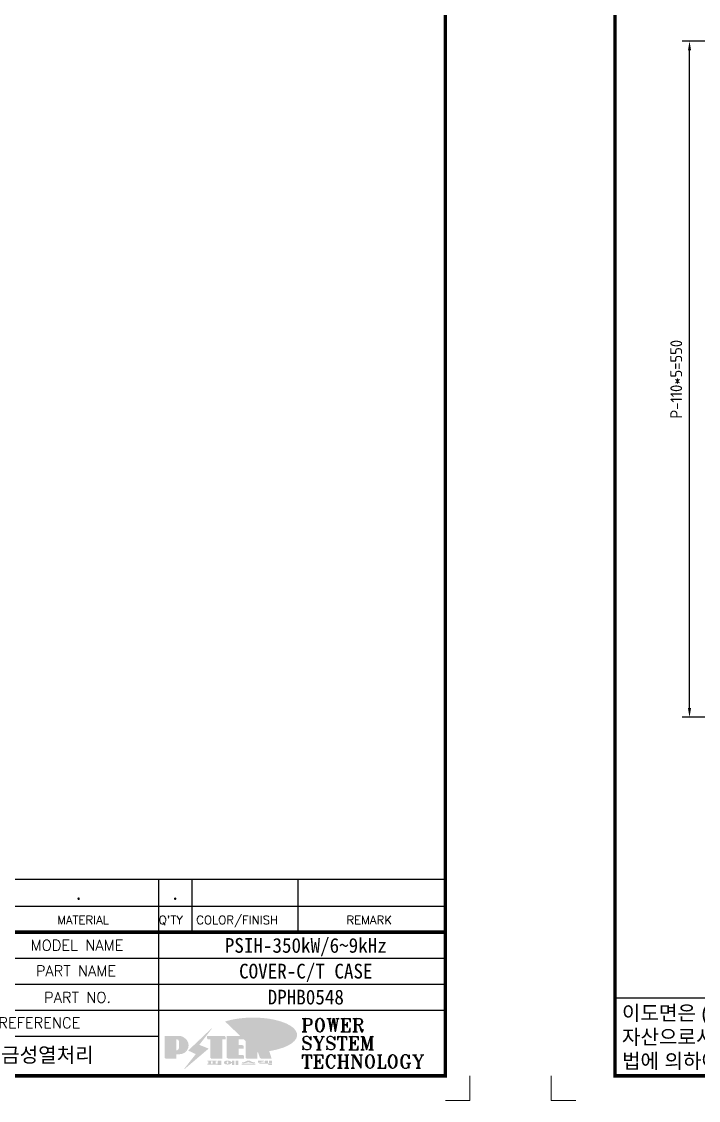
# Model space of a CAD drawing. Header units: millimetres. Extents: x 282 to 14566, y -4134 to 5341.
# Drawn here: x 5022 to 5573, y -1666 to -788 of the extents above; entities that cross this region are included whole.
import ezdxf
from ezdxf.enums import TextEntityAlignment as Align

# ---------------------------------------------------------------- set-up
doc = ezdxf.new("R2010")
doc.units = ezdxf.units.MM
doc.layers.add('FORMAT-1', color=7, linetype='Continuous')
doc.layers.add('line', color=3, linetype='Continuous')
doc.styles.add('h1', font='')
doc.styles.add('HAN', font='')
doc.styles.add('RC', font='ROMANC.SHX')
doc.styles.add('ROMANT', font='romant__.ttf')
doc.styles.add('RT', font='ROMANT.SHX', dxfattribs={"oblique": 15})
doc.styles.get("Standard").update_dxf_attribs({"font": 'ISOCP.SHX', "bigfont": 'WHGTXT.SHX'})
doc.styles.get('h1').set_extended_font_data('New Gulim')
doc.styles.get('HAN').set_extended_font_data('GulimChe')
doc.dimstyles.new('PS-3', dxfattribs={"dimscale": 3, "dimtxt": 3.2, "dimasz": 2.5, "dimexe": 2, "dimexo": 2.5, "dimgap": 2, "dimtad": 1, "dimtoh": 1, "dimrnd": 0.05, "dimzin": 12, "dimdsep": 46, "dimtxsty": 'Standard', "dimcen": 0, "dimclrt": 2, "dimazin": 3, "dimtfac": 1, "dimtofl": 0, "dimtmove": 0, "dimatfit": 3, "dimfxl": 0, "dimtolj": 1, "dimtzin": 0, "dimarcsym": 0})

# ---------------------------------------------------------------- blocks, each defined once
blk = doc.blocks.new('*D1298')
at = {"color": 0, "lineweight": -2, "ltscale": 10}
for p, q in [((5628.16, -804.02), (5559.4, -804.02)), ((5565.4, -1346.52), (5565.4, -811.52)), ((5628.16, -1354.02), (5559.4, -1354.02))]:
    blk.add_line(p, q, dxfattribs=at)
at = {"color": 0, "ltscale": 10}
for points in [[(5564.15, -811.52), (5566.65, -811.52), (5565.4, -804.02)], [(5564.15, -1346.52), (5566.65, -1346.52), (5565.4, -1354.02)]]:
    blk.add_solid(points, dxfattribs=at)
at = {"layer": 'DEFPOINTS', "color": 0, "ltscale": 10}
for p in [(5565.4, -804.02), (5635.66, -804.02), (5635.66, -1354.02)]:
    blk.add_point(p, dxfattribs=at)
at = {"color": 2, "ltscale": 10, "insert": (5554.6, -1079.02), "char_height": 9.6, "attachment_point": 5, "rotation": 90}
blk.add_mtext('\\A1;P-110*5=550', dxfattribs=at)
blk = doc.blocks.new('t3')
for p, q in [((0, 15.88), (46.25, 15.88)), ((0, 15.88), (0, 0)), ((46.25, 15.88), (46.25, 0)), ((0, 0), (46.25, 0))]:
    blk.add_line(p, q)
at = {"color": 1, "style": 'h1'}
for s, p in [('이도면은 (주)피에스텍의', (1.4, 11.29)), ('자산으로서 불법 유출시', (1.4, 6.41)), ('법에 의하여 처벌됨.', (1.4, 1.52))]:
    blk.add_text(s, height=3, dxfattribs=at).set_placement(p)
blk = doc.blocks.new('new LOGO')
at = {"layer": 'line'}
h = blk.add_hatch(color=253, dxfattribs=at)
edge = h.paths.add_edge_path()
edge.add_ellipse((333.9, 86.4), major_axis=(-165.9, 0), ratio=0.39426, start_angle=111.5127, end_angle=334.469)
edge.add_ellipse((314.1, 81.2), major_axis=(-153.7, 0), ratio=0.40699, start_angle=121.3066, end_angle=327.7437, ccw=False)
edge.add_line((394, 27.8), (394.7, 25.6))
h = blk.add_hatch(color=1, dxfattribs=at)
h.paths.add_polyline_path([(41.5, 16.4), (54.3, 16.4, 1), (54.3, 82.9), (0, 82.9), (0, -0.1), (41.5, -0.1)])
h.paths.add_polyline_path([(41.5, 27.9), (41.5, 71.9), (43.6, 71.9, -0.414214), (54.6, 60.9), (54.6, 38.9, -0.414214), (43.6, 27.9)], flags=16)
h.paths.add_polyline_path([(214.7, 71.9), (227.5, 71.9), (227.5, 82.9), (159.7, 82.9), (159.7, 71.9), (172.5, 71.9), (172.5, -0.1), (214.7, -0.1)])
h.paths.add_polyline_path([(276, 37.4), (294.8, 37.4), (294.8, 49.1), (276, 49.1), (276, 71.9), (294.8, 71.9), (294.8, 82.9), (234.5, 82.9), (234.5, -0.1), (297, -0.1), (297, 10.9), (276, 10.9)])
h.paths.add_polyline_path([(347.2, 35.2), (359.7, -0.1), (400.5, -0.1), (379.6, 66.8), (399.7, 82.9), (380.6, 82.9), (347.2, 61.6), (347.2, 82.9), (305.5, 82.9), (305.5, -0.1), (347.2, -0.1)])
h = blk.add_hatch(color=250, dxfattribs=at)
h.paths.add_polyline_path([(44.5, 69.4), (46.6, 69.4, -0.129793), (52, 68, 0.221832), (43.6, 71.9), (41.5, 71.9), (41.5, 27.9), (43.6, 27.9, 0.02048), (44.5, 28)], flags=17)
h.paths.add_polyline_path([(44.5, 13.9), (57.3, 13.9, 0.72362), (77.1, 73.9, -0.679777), (54.3, 16.4), (41.5, 16.4), (41.5, -0.1), (3, -0.1), (3, -2.6), (44.5, -2.6)])
h.paths.add_polyline_path([(117.9, 14.2), (71.5, -44.4), (77.1, -39.6), (120.8, 15.6), (92, 28.9), (173.3, 106), (177.5, 111.4), (89.1, 27.6)])
h.paths.add_polyline_path([(162.7, 71.9), (162.7, 69.4), (172.5, 69.4), (172.5, 71.9)], flags=17)
h.paths.add_polyline_path([(217.7, 69.4), (230.5, 69.4), (230.5, 80.4), (227.5, 80.4), (227.5, 71.9), (214.7, 71.9), (214.7, -0.1), (175.5, -0.1), (175.5, -2.6), (217.7, -2.6)])
h.paths.add_polyline_path([(297.8, 46.6), (294.8, 46.6), (294.8, 37.4), (276, 37.4), (276, 10.9), (279, 10.9), (279, 34.9), (297.8, 34.9)])
h.paths.add_polyline_path([(300, 8.4), (297, 8.4), (297, -0.1), (237.5, -0.1), (237.5, -2.6), (300, -2.6)])
h.paths.add_polyline_path([(297.8, 80.4), (294.8, 80.4), (294.8, 71.9), (276, 71.9), (276, 49.1), (279, 49.1), (279, 69.4), (297.8, 69.4)])
h.paths.add_polyline_path([(350.2, 80.4), (347.2, 80.4), (347.2, 61.6), (350.2, 63.5)])
h.paths.add_polyline_path([(350.2, 26.7), (347.2, 35.2), (347.2, -0.1), (308.5, -0.1), (308.5, -2.6), (350.2, -2.6)])
h.paths.add_polyline_path([(402.7, 80.4), (396.5, 80.4), (379.6, 66.8), (400.5, -0.1), (361.8, -0.1), (362.7, -2.6), (403.5, -2.6), (382.6, 64.3)])
blk.add_hatch(color=5, dxfattribs=at).paths.add_polyline_path([(166.3, 35), (131, 49), (180.4, 112.7), (92, 28.9), (120.8, 15.6), (74.4, -43)])
h = blk.add_hatch(color=250, dxfattribs=at)
edge = h.paths.add_edge_path()
edge.add_ellipse((237.8, -17.6), major_axis=(-14.3, 0), ratio=0.526336, start_angle=192.2456, end_angle=269.0748)
edge.add_line((238.1, -10.1), (237.6, -10.1))
edge.add_ellipse((237.8, -17.6), major_axis=(-14.3, 0), ratio=0.526336, start_angle=270.9252, end_angle=449.0748)
edge.add_line((237.6, -25.1), (238.1, -25.1))
edge.add_ellipse((237.8, -17.6), major_axis=(-14.3, 0), ratio=0.526336, start_angle=450.9252, end_angle=527.7544)
edge.add_line((251.7, -19.2), (254.1, -19.2))
edge.add_line((254.1, -19.2), (254.1, -27.1))
edge.add_line((254.1, -27.1), (263.1, -27.1))
edge.add_line((263.1, -27.1), (263.1, -10.1))
edge.add_line((263.1, -10.1), (254.1, -10.1))
edge.add_line((254.1, -10.1), (254.1, -16))
edge.add_line((254.1, -16), (251.7, -16))
h.paths.add_polyline_path([(241, -16.4), (241, -18.7, -1), (234.4, -18.7), (234.4, -16.4, -1)], flags=16)
h.paths.add_polyline_path([(278.2, -10.1), (268.1, -10.1), (268.1, -27.1), (278.2, -27.1)])
h.paths.add_polyline_path([(310.3, -10.1), (310.3, -11.1, -0.157169), (289.3, -17.5), (294, -19.9, 0.128407), (316.3, -15.9, 0.128407), (338.6, -19.9), (343.3, -17.5, -0.157169), (322.2, -11.1), (322.2, -10.1)])
h.paths.add_polyline_path([(342.1, -25.1), (342.1, -22.3), (290.4, -22.3), (290.4, -25.1)])
h.paths.add_polyline_path([(352, -10.1), (352, -16.2, 0.414214), (354, -18.2), (378.7, -18.2), (378.7, -19.6), (390.2, -19.6), (390.2, -10.1), (378.7, -10.1), (378.7, -13.6), (374.7, -13.6), (374.7, -15.1), (378.7, -15.1), (378.7, -16.2), (364.7, -16.2), (364.7, -15.1), (371.2, -15.1), (371.2, -13.6), (364.7, -13.6), (364.7, -12.6), (374.7, -12.6), (374.7, -10.1)])
h.paths.add_polyline_path([(393.8, -10.1), (393.8, -19.6), (405, -19.6), (405, -10.1)])
h.paths.add_polyline_path([(405, -27.1), (405, -20.9), (356.8, -20.9), (356.8, -23), (391.8, -23), (391.8, -27.1)])
h.paths.add_polyline_path([(200.4, -10.1), (200.4, -22.3), (193.2, -22.3), (193.2, -12.6), (196.6, -12.6), (196.6, -10.1), (161, -10.1), (161, -12.6), (164.5, -12.6), (164.5, -22.3), (161, -22.3), (161, -25.1), (200.4, -25.1), (200.4, -27.1), (213.9, -27.1), (213.9, -10.1)])
h.paths.add_polyline_path([(182, -12.6), (175.6, -12.6), (175.6, -22.3), (182, -22.3)], flags=17)
blk = doc.blocks.new('format-3')
at = {"color": 180}
for p, q in [((228.5, 39.49), (414.5, 39.49)), ((356.11, 39.49), (356.11, 34.21)), ((362.93, 39.49), (362.93, 34.21)), ((384.48, 39.49), (384.48, 34.21)), ((356.11, 34.21), (356.11, 5)), ((252.48, 28.93), (414.5, 28.93)), ((301.94, 23.65), (414.5, 23.65)), ((301.94, 18.37), (414.5, 18.37)), ((301.94, 13.09), (356.11, 13.09))]:
    blk.add_line(p, q, dxfattribs=at)
at = {"color": 3, "lineweight": 9}
for p, q in [((0, 5), (0, 0)), ((419.5, 5), (419.5, 0)), ((5, 0), (0, 0)), ((414.5, 0), (419.5, 0))]:
    blk.add_line(p, q, dxfattribs=at)
at = {"const_width": 0.7}
blk.add_lwpolyline([(252.48, 5), (252.48, 34.21), (414.5, 34.21)], dxfattribs=at)
at = {"layer": 'FORMAT-1', "const_width": 0.7}
blk.add_lwpolyline([(13, 5), (13, 286.3), (414.5, 286.3), (414.5, 5)], close=True, dxfattribs=at)
blk.add_blockref('t3', (13, 5))
at = {"xscale": 0.05400000000000027, "yscale": 0.05400000000000027, "zscale": 0.05400000000000027}
blk.add_blockref('new LOGO', (357.35, 8.65), dxfattribs=at)
at = {"color": 2, "style": 'RC'}
for s, height, p in [('MATERIAL', 1.742, (335.52, 35.83)), ("Q'TY", 1.742, (356.17, 35.83)), ('COLOR/FINISH', 1.7424, (363.8, 35.83)), ('REMARK', 1.742, (394.37, 35.83)), ('MODEL NAME', 2.178, (330.12, 30.46)), ('PART NAME', 2.178, (331.17, 25.24)), ('PART NO.', 2.178, (332.84, 19.85)), ('REFERENCE', 2.178, (323.52, 14.69))]:
    blk.add_text(s, height=height, dxfattribs=at).set_placement(p)
at = {"style": 'ROMANT'}
for s, p in [('POWER', (385.15, 13.96)), ('SYSTEM', (385.15, 10.31)), ('TECHNOLOGY', (385.15, 6.56))]:
    blk.add_text(s, height=2.7, dxfattribs=at).set_placement(p)
at = {"style": 'HAN'}
for tag, height, p in [('MODEL-NAME', 3, (386.1, 31.53)), ('SCALE', 2.7, (320.81, 26.29)), ('PART-NAME', 3, (386.1, 26.29)), ('PART-NO', 3, (386.1, 21.01)), ('DRA-BY', 3, (260.72, 19.44)), ('CH-BY', 3, (277.21, 19.44)), ('APP-BY', 3, (293.7, 19.44)), ('관련업체', 3, (333.52, 9.26)), ('DRA-DATE', 2.5, (260.72, 7.47)), ('CH-DATE', 2.5, (277.21, 7.47)), ('APP-DATE', 2.5, (293.7, 7.47))]:
    blk.add_attdef(tag, text='', height=height, dxfattribs=at).set_placement(p, align=Align.MIDDLE_CENTER)
blk = doc.blocks.new('no3')
at = {"color": 180}
for p, q in [((0, 5.5), (186, 5.5)), ((127.61, 5.5), (127.61, 0)), ((134.43, 5.5), (134.43, 0)), ((155.98, 5.5), (155.98, 0))]:
    blk.add_line(p, q, dxfattribs=at)
at = {"color": 2, "style": 'HAN'}
for tag, p in [('COLOR/FINISH', (145.2, 2.75)), ('PART-NO', (19.76, 2.75)), ('MATERIAL', (111.38, 2.75)), ("Q'TY", (131.02, 2.75)), ('REMARK', (170.76, 2.75))]:
    blk.add_attdef(tag, text='', height=2.9, dxfattribs=at).set_placement(p, align=Align.MIDDLE_CENTER)
at = {"color": 2, "style": 'RT', "oblique": 15}
blk.add_attdef('NO', text='', height=1.74, dxfattribs=at).set_placement((3.38, 2.51), align=Align.MIDDLE_CENTER)
at = {"color": 2, "style": 'HAN'}
blk.add_attdef('DESCRIPTION', text='', height=2.9, dxfattribs=at).set_placement((34.51, 2.75), align=Align.MIDDLE_LEFT)

msp = doc.modelspace()

# ---------------------------------------------------------------- block references
ref = msp.add_blockref('format-3', (3708.733, -1665.713), dxfattribs=dict(xscale=4, yscale=4, zscale=4))
ref.add_attrib('MODEL-NAME', 'PSIH-350kW/6~9kHz', dxfattribs={"height": 12, "style": 'HAN'}).set_placement((5253.115, -1539.613), align=Align.MIDDLE_CENTER)
ref.add_attrib('PART-NAME', 'COVER-C/T CASE', dxfattribs={"height": 12, "style": 'HAN'}).set_placement((5253.115, -1560.537), align=Align.MIDDLE_CENTER)
ref.add_attrib('PART-NO', 'DPHB0548', dxfattribs={"height": 12, "style": 'HAN'}).set_placement((5253.115, -1581.657), align=Align.MIDDLE_CENTER)
ref.add_attrib('관련업체', '금성열처리', dxfattribs={"height": 12, "style": 'HAN'}).set_placement((5042.827, -1628.663), align=Align.MIDDLE_CENTER)
at = {"xscale": 4, "yscale": 4, "zscale": 4}
msp.add_blockref('format-3', (5452.813, -1665.713), dxfattribs=at)
ref = msp.add_blockref('no3', (4622.733, -1507.737), dxfattribs=dict(xscale=4, yscale=4, zscale=4))
ref.add_attrib("Q'TY", '.', dxfattribs={"color": 2, "height": 11.6, "style": 'HAN'}).set_placement((5146.815, -1496.737), align=Align.MIDDLE_CENTER)
ref.add_attrib('MATERIAL', '.', dxfattribs={"color": 2, "height": 11.6, "style": 'HAN'}).set_placement((5068.234, -1496.737), align=Align.MIDDLE_CENTER)

# ---------------------------------------------------------------- dimensions: what is measured, and where the dimension line sits
at = {"ltscale": 10}
dim = msp.add_linear_dim(base=(5565.397, -804.019), p1=(5635.663, -1354.019), p2=(5635.663, -804.019), angle=90, text='P-110*5=<>', dimstyle='PS-3', dxfattribs=at)
dim.commit()
dim.dimension.update_dxf_attribs({"geometry": '*D1298', "text_midpoint": (5554.597, -1079.019)})

doc.saveas('drawing.dxf')
